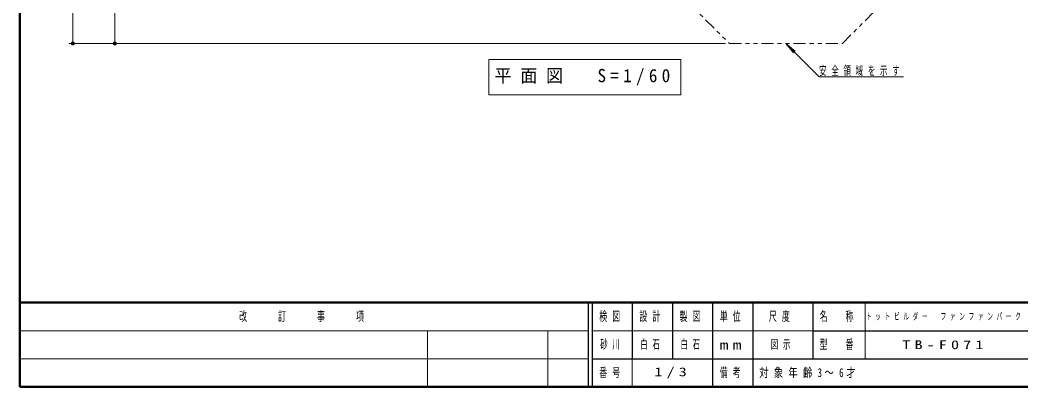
# Model space of a CAD drawing. Units: millimetres on the paper. Extents: x -385 to 0, y -594 to 267.
# Drawn here: x -385 to -135.9, y 0 to 91.4 of the extents above; entities that cross this region are included whole.
import ezdxf

# ---------------------------------------------------------------- set-up
doc = ezdxf.new("R2010")
doc.units = ezdxf.units.MM
doc.linetypes.add('USER3', pattern=[8, 3, -1, 1, -1, 1, -1])
doc.layers.add('LY_1', color=7, linetype='Continuous', lineweight=25)
doc.styles.add('ＭＳ ゴシック', font='')
doc.styles.get('ＭＳ ゴシック').set_extended_font_data('MS Gothic')

# ---------------------------------------------------------------- blocks, each defined once
blk = doc.blocks.new('filled_dot')
at = {"color": 0, "linetype": 'Continuous', "lineweight": -2, "const_width": 1.25}
blk.add_lwpolyline([(-0.625, 0, 1), (0.625, 0, 1)], format="xyb", close=True, dxfattribs=at)

msp = doc.modelspace()

# ---------------------------------------------------------------- linework, layer by layer
at = {"layer": 'LY_1', "lineweight": 50}
for p, q in [((-385, 267), (-385, 0)), ((-385, 21), (0, 21)), ((-385, 0), (0, 0))]:
    msp.add_line(p, q, dxfattribs=at)
at = {"layer": 'LY_1', "lineweight": 13}
for p, q in [((-371.842, 85.523), (-371.842, 237.874)), ((-361.387, 85.523), (-361.387, 115.523)), ((-209.33, 85.523), (-372.842, 85.523)), ((-194.256, 85.523), (-192.328, 83.224)), ((-194.256, 85.523), (-191.958, 83.594)), ((-185.958, 77.225), (-194.256, 85.523)), ((-268.223, 81.53), (-268.223, 72.73)), ((-220.423, 81.53), (-268.223, 81.53)), ((-220.423, 72.73), (-220.423, 81.53)), ((-185.958, 77.225), (-164.958, 77.225)), ((-268.223, 72.73), (-220.423, 72.73)), ((-174.5, 21), (-174.5, 7)), ((-385, 14), (-243.5, 14)), ((-283.5, 14), (-283.5, 0)), ((-253.5, 14), (-253.5, 0)), ((-242.5, 14), (-187.5, 14)), ((-385, 7), (-243.5, 7)), ((-232.5, 7), (-232.5, 0))]:
    msp.add_line(p, q, dxfattribs=at)
at = {"layer": 'LY_1', "color": 211}
for p, q in [((-243.5, 21), (-243.5, 0)), ((-242.5, 21), (-242.5, 0)), ((-232.5, 21), (-232.5, 7)), ((-222.5, 21), (-222.5, 7)), ((-212.5, 21), (-212.5, 0)), ((-202.5, 21), (-202.5, 7)), ((-187.5, 21), (-187.5, 7)), ((-187.5, 14), (-70, 14)), ((-242.5, 7), (0, 7))]:
    msp.add_line(p, q, dxfattribs=at)
at = {"layer": 'LY_1'}
msp.add_line((-202.5, 7), (-202.5, 0), dxfattribs=at)
at = {"layer": 'LY_1', "linetype": 'USER3', "lineweight": 13}
msp.add_lwpolyline([(-239.15, 221.075), (-255.95, 237.874), (-282.563, 237.874), (-299.362, 221.075), (-333.021, 221.075), (-351.128, 202.968), (-351.128, 177.697), (-328.991, 155.56), (-337.805, 146.746), (-337.805, 121.419), (-316.765, 100.379), (-229.029, 100.379), (-225.74, 97.09), (-219.897, 97.09), (-208.33, 85.523), (-180.183, 85.523), (-166.023, 99.683), (-155.122, 99.683), (-137.519, 117.285), (-137.519, 200.49), (-158.104, 221.075)], close=True, dxfattribs=at)

# ---------------------------------------------------------------- block references
at = {"layer": 'LY_1', "lineweight": 13, "xscale": 0.4, "yscale": 0.4, "rotation": 90}
for p in [(-371.842, 85.523), (-361.387, 85.523)]:
    msp.add_blockref('filled_dot', p, dxfattribs=at)

# ---------------------------------------------------------------- texts
at = {"layer": 'LY_1', "style": 'ＭＳ ゴシック'}
for s, insert, char_height, attachment_point in [('\\T1.64;\\W0.6;安全領域を示す', (-185.958, 77.375), 2.199, 7), ('\\T1.5;\\W0.95;平面図\u3000S=1/60', (-266.823, 77.13), 3.299, 4), ('\\T1.64;\\W0.6;トットビルダー\u3000ファンファンパーク', (-174.3, 17.5), 1.686, 4), ('\\T1.64;\\W0.6;砂川', (-240.5, 10.5), 2.199, 4), ('\\T1.64;\\W0.6;白石', (-230.5, 10.5), 2.199, 4), ('\\T1.64;\\W0.6;白石', (-220.5, 10.5), 2.199, 4), ('\\T1.64;\\W0.6;図示', (-198, 10.5), 2.199, 4), ('\\T1.5;\\W1.35;TB-F071', (-165.25, 10.5), 2.199, 4), ('\\T1.5;\\W1.35;1/3', (-227, 3.5), 2.199, 4), ('\\T1.57;\\W0.75;対象年齢3～6才', (-188.238, 3.449), 2.199, 5)]:
    msp.add_mtext(s, dxfattribs=dict(at, insert=insert, char_height=char_height, attachment_point=attachment_point))
at = {"layer": 'LY_1', "color": 4, "char_height": 2.346, "attachment_point": 5, "style": 'ＭＳ ゴシック'}
for s, insert in [('\\T1.64;\\W0.6;改\u3000\u3000訂\u3000\u3000事\u3000\u3000項', (-314.25, 17.5)), ('\\T1.64;\\W0.6;検図', (-237.5, 17.5)), ('\\T1.64;\\W0.6;設計', (-227.5, 17.5)), ('\\T1.64;\\W0.6;製図', (-217.5, 17.5)), ('\\T1.64;\\W0.6;単位', (-207.5, 17.5)), ('\\T1.64;\\W0.6;尺度', (-195.25, 17.5)), ('\\T1.64;\\W0.6;名\u3000称', (-181, 17.5)), ('\\T1.5;\\W1.35;mm', (-207.5, 10.5)), ('\\T1.64;\\W0.6;型\u3000番', (-181, 10.5)), ('\\T1.64;\\W0.6;番号', (-237.5, 3.5)), ('\\T1.64;\\W0.6;備考', (-207.5, 3.5))]:
    msp.add_mtext(s, dxfattribs=dict(at, insert=insert))

doc.saveas('drawing.dxf')
